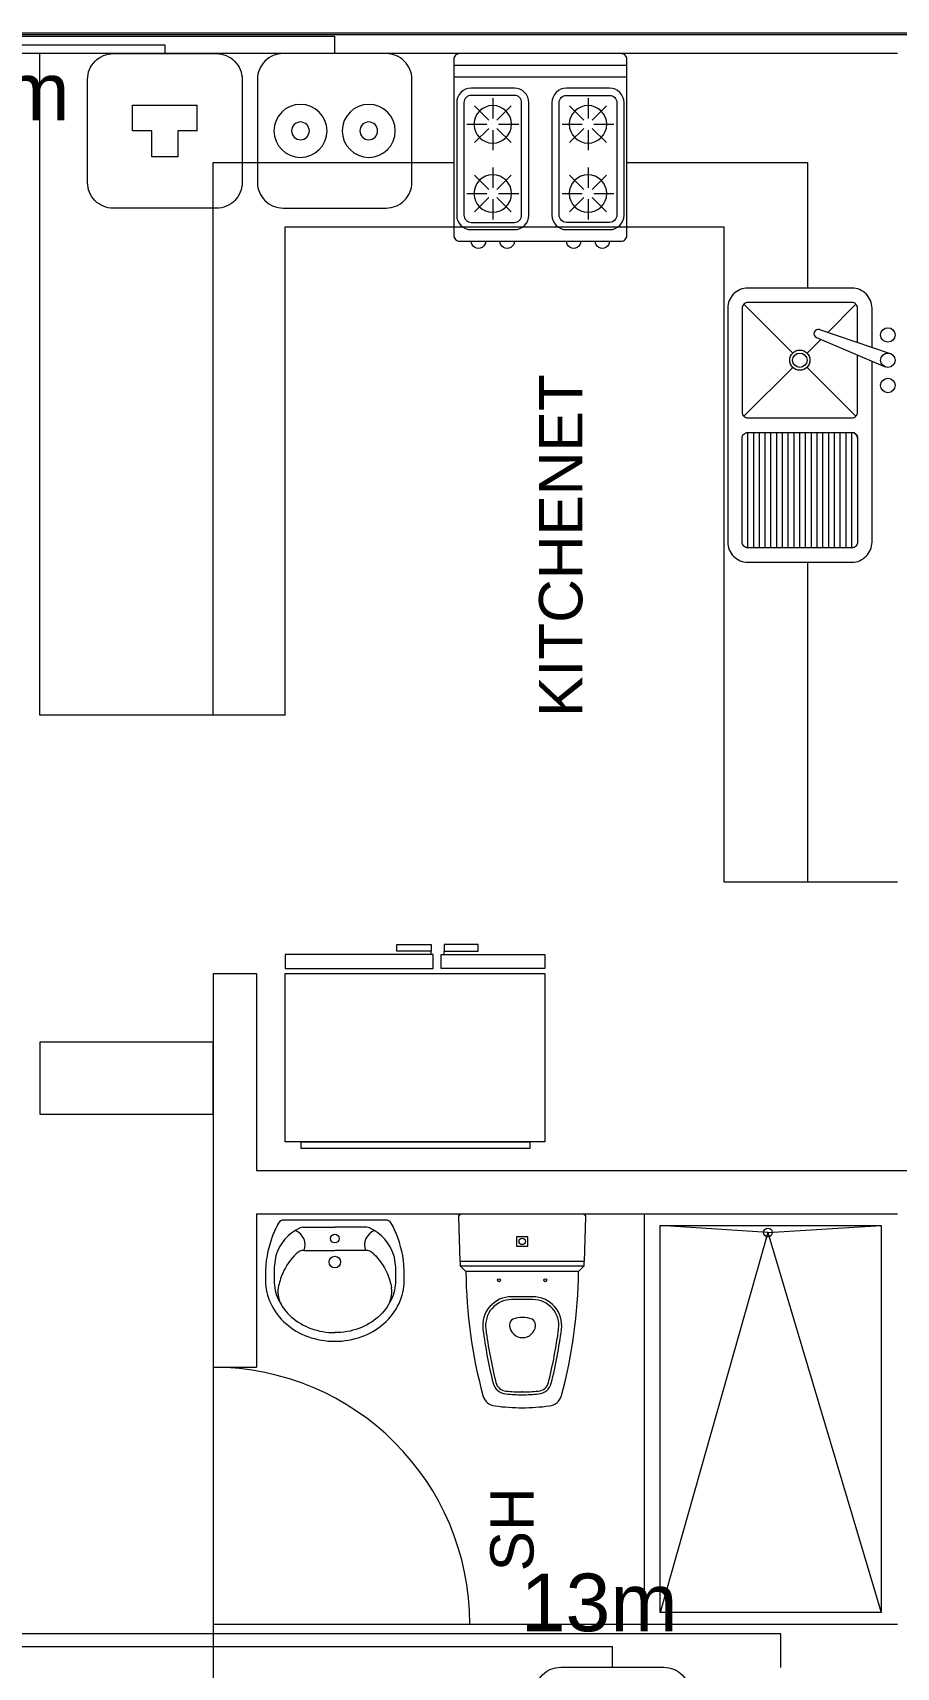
# Model space of a CAD drawing. Header units: metres. Extents: x -2 to 3328848, y -2 to 2725060.
# Drawn here: x 1663026.8 to 1663056.7, y 1364334 to 1364390.6 of the extents above; entities that cross this region are included whole.
import ezdxf

# ---------------------------------------------------------------- set-up
doc = ezdxf.new("R2010")
doc.units = ezdxf.units.M
doc.layers.get('0').update_dxf_attribs({"color": 253, "lineweight": 0})
for name, color, linetype, lineweight in [('ICT_TOMAS', 1, 'Continuous', 0), ('muebles', 253, 'Continuous', 0), ('NOFIJO', 253, 'Continuous', 0), ('PUERTAS', 253, 'Continuous', 0)]:
    doc.layers.add(name, color=color, linetype=linetype, lineweight=lineweight)
doc.styles.add('COTA', font='arial.ttf', dxfattribs={"height": 1})
doc.styles.get("Standard").update_dxf_attribs({"font": 'arial.ttf'})

# ---------------------------------------------------------------- blocks, each defined once
blk = doc.blocks.new('Estufa-p04')
for p, q in [((0.09, 0.3), (0.09, -0.3)), ((0.13, 0.3), (0.13, -0.3)), ((0.2314, 0.2286), (0.2809, 0.1791)), ((0.295, 0.255), (0.295, 0.185)), ((0.3091, 0.1791), (0.3586, 0.2286)), ((0.4714, 0.2286), (0.5209, 0.1791)), ((0.535, 0.255), (0.535, 0.185)), ((0.5491, 0.1791), (0.5986, 0.2286)), ((0.205, 0.165), (0.275, 0.165)), ((0.2314, 0.1014), (0.2809, 0.1509)), ((0.295, 0.145), (0.295, 0.075)), ((0.3091, 0.1509), (0.3586, 0.1014)), ((0.315, 0.165), (0.385, 0.165)), ((0.445, 0.165), (0.515, 0.165)), ((0.4714, 0.1014), (0.5209, 0.1509)), ((0.535, 0.145), (0.535, 0.075)), ((0.5491, 0.1509), (0.5986, 0.1014)), ((0.555, 0.165), (0.625, 0.165)), ((0.2314, -0.1014), (0.2809, -0.1509)), ((0.295, -0.075), (0.295, -0.145)), ((0.3091, -0.1509), (0.3586, -0.1014)), ((0.4714, -0.1014), (0.5209, -0.1509)), ((0.535, -0.075), (0.535, -0.145)), ((0.5491, -0.1509), (0.5986, -0.1014)), ((0.205, -0.165), (0.275, -0.165)), ((0.315, -0.165), (0.385, -0.165)), ((0.445, -0.165), (0.515, -0.165)), ((0.555, -0.165), (0.625, -0.165)), ((0.2314, -0.2286), (0.2809, -0.1791)), ((0.295, -0.185), (0.295, -0.255)), ((0.3091, -0.1791), (0.3586, -0.2286)), ((0.4714, -0.2286), (0.5209, -0.1791)), ((0.535, -0.185), (0.535, -0.255)), ((0.5491, -0.1791), (0.5986, -0.2286))]:
    blk.add_line(p, q)
for points in [[(0.7, 0.28), (0.7, -0.28, -0.414214), (0.68, -0.3), (0.07, -0.3, -0.414214), (0.05, -0.28), (0.05, 0.28, -0.414214), (0.07, 0.3), (0.68, 0.3, -0.414214)], [(0.66, 0.24), (0.66, 0.09, -0.414214), (0.61, 0.04), (0.22, 0.04, -0.414214), (0.17, 0.09), (0.17, 0.24, -0.414214), (0.22, 0.29), (0.61, 0.29, -0.414214)], [(0.635, 0.24), (0.635, 0.09, -0.414214), (0.61, 0.065), (0.22, 0.065, -0.414214), (0.195, 0.09), (0.195, 0.24, -0.414214), (0.22, 0.265), (0.61, 0.265, -0.414214)], [(0.66, -0.09), (0.66, -0.24, -0.414214), (0.61, -0.29), (0.22, -0.29, -0.414214), (0.17, -0.24), (0.17, -0.09, -0.414214), (0.22, -0.04), (0.61, -0.04, -0.414214)], [(0.635, -0.24), (0.635, -0.09, 0.414214), (0.61, -0.065), (0.22, -0.065, 0.414214), (0.195, -0.09), (0.195, -0.24, 0.414214), (0.22, -0.265), (0.61, -0.265, 0.414214)]]:
    blk.add_lwpolyline(points, format="xyb", close=True)
for centre in [(0.295, 0.165), (0.535, 0.165), (0.295, -0.165), (0.535, -0.165)]:
    blk.add_circle(centre, 0.065)
for centre in [(0.7, 0.2147), (0.7, 0.1153), (0.7, -0.1153), (0.7, -0.2147)]:
    blk.add_arc(centre, 0.025, 270, 90)
blk = doc.blocks.new('fr')
for p, q in [((3287.0072, 1591.175), (3287.0072, 1590.775)), ((3287.0272, 1591.175), (3287.0272, 1590.775)), ((3287.0472, 1591.175), (3287.0472, 1590.775)), ((3287.0672, 1591.175), (3287.0672, 1590.775)), ((3287.0872, 1591.175), (3287.0872, 1590.775)), ((3287.1072, 1591.175), (3287.1072, 1590.775)), ((3287.1272, 1591.175), (3287.1272, 1590.775)), ((3287.1472, 1591.175), (3287.1472, 1590.775)), ((3287.1672, 1591.175), (3287.1672, 1590.775)), ((3287.1872, 1591.175), (3287.1872, 1590.775)), ((3287.2072, 1591.175), (3287.2072, 1590.775)), ((3287.2272, 1591.175), (3287.2272, 1590.775)), ((3287.2472, 1591.175), (3287.2472, 1590.775)), ((3287.2672, 1591.175), (3287.2672, 1590.775)), ((3287.2872, 1591.175), (3287.2872, 1590.775)), ((3287.3072, 1591.175), (3287.3072, 1590.775)), ((3287.3272, 1591.175), (3287.3272, 1590.775)), ((3287.3472, 1591.175), (3287.3472, 1590.775)), ((3287.3672, 1591.175), (3287.3672, 1590.775)), ((3287.1294, 1590.4462), (3286.892, 1590.548)), ((3287.1189, 1590.4188), (3286.8742, 1590.5014))]:
    blk.add_line(p, q)
for points in [[(3287.0072, 1591.225, 0.414214), (3286.9372, 1591.155), (3286.9372, 1590.5286)], [(3286.9372, 1590.4801), (3286.9372, 1590.345, 0.414214), (3287.0072, 1590.275), (3287.3672, 1590.275, 0.414214), (3287.4372, 1590.345), (3287.4372, 1591.155, 0.414214), (3287.3672, 1591.225), (3287.0072, 1591.225)], [(3287.3672, 1590.725), (3287.0072, 1590.725, 0.414214), (3286.9872, 1590.705), (3286.9872, 1590.5093, 0.414214)], [(3286.9872, 1590.4649), (3286.9872, 1590.345, 0.414214), (3287.0072, 1590.325), (3287.3672, 1590.325, 0.414214), (3287.3872, 1590.345), (3287.3872, 1590.705, 0.414214), (3287.3672, 1590.725)]]:
    blk.add_lwpolyline(points, format="xyb")
blk.add_lwpolyline([(3287.3672, 1590.775), (3287.0072, 1590.775, -0.414214), (3286.9872, 1590.795), (3286.9872, 1591.155, -0.414214), (3287.0072, 1591.175), (3287.3672, 1591.175, -0.414214), (3287.3872, 1591.155), (3287.3872, 1590.795, -0.414214)], format="xyb", close=True)
for points in [[(3286.993, 1590.7192), (3287.1624, 1590.5498)], [(3287.3813, 1590.7192), (3287.2119, 1590.5498)], [(3287.1624, 1590.5003), (3287.1161, 1590.454)], [(3287.2119, 1590.5003), (3287.3813, 1590.3309)], [(3287.0918, 1590.4296), (3286.993, 1590.3309)]]:
    blk.add_lwpolyline(points)
for centre, radius in [((3286.8822, 1590.6125), 0.025), ((3286.8822, 1590.525), 0.025), ((3287.1872, 1590.525), 0.035), ((3287.1872, 1590.525), 0.025), ((3286.8822, 1590.4375), 0.025)]:
    blk.add_circle(centre, radius)
for centre, radius, start, end in [((3287.0072, 1590.795), 0.02, 180, 270), ((3287.0072, 1590.795), 0.02, 180, 270), ((3287.1236, 1590.4327), 0.0147, 251.3579, 66.779)]:
    blk.add_arc(centre, radius, start, end)
blk = doc.blocks.new('ww')
at = {"layer": 'muebles', "ltscale": 4}
for p, q in [((1737.9301, 1442.9936), (1737.9301, 1442.9823)), ((1737.9751, 1442.9936), (1737.9751, 1442.9823))]:
    blk.add_line(p, q, dxfattribs=at)
for points in [[(1737.6327, 1443.6652), (1738.4252, 1443.6652), (1738.4252, 1443.6423), (1737.6327, 1443.6423)], [(1737.5802, 1443.0423), (1737.9403, 1443.0423), (1737.9403, 1442.9936), (1737.5802, 1442.9936)], [(1738.4802, 1443.0423), (1737.9681, 1443.0423), (1737.9681, 1442.9936), (1738.4802, 1442.9936)], [(1737.9301, 1442.9823), (1737.8119, 1442.9823), (1737.8119, 1442.9589), (1737.9301, 1442.9589)], [(1737.9751, 1442.9823), (1738.0933, 1442.9823), (1738.0933, 1442.9589), (1737.9751, 1442.9589)]]:
    blk.add_lwpolyline(points, close=True, dxfattribs=at)
at = {"layer": 'muebles'}
blk.add_lwpolyline([(1737.5802, 1443.6423), (1738.4802, 1443.6423), (1738.4802, 1443.0589), (1737.5802, 1443.0589)], close=True, dxfattribs=at)
blk = doc.blocks.new('ISS-I-19')
for points in [[(-0.2097, 0), (0.2097, 0, -0.423114), (0.2197, -0.0103), (0.215, -0.165), (-0.215, -0.165), (-0.2197, -0.0103, -0.423114)], [(-0.195, -0.2, 0.063391), (-0.1364, -0.6288, 0.305778), (-0.0942, -0.6655, 0.026376), (0, -0.672, 0.026376), (0.0942, -0.6655, 0.305778), (0.1364, -0.6288, 0.063391), (0.195, -0.2)], [(0.0348, -0.3652, 0.191623), (-0.0325, -0.3652, 0.289538), (-0.0439, -0.3833), (-0.0439, -0.3888, 0.888012), (0.0462, -0.3888), (0.0462, -0.3833, 0.289538)]]:
    blk.add_lwpolyline(points, format="xyb", close=True)
blk.add_lwpolyline([(0.0198, -0.1114), (0.0198, -0.0795), (-0.0198, -0.0795), (-0.0198, -0.1114)], close=True)
for points in [[(-0.215, -0.165), (-0.215, -0.18), (0.215, -0.18), (0.215, -0.165)], [(-0.215, -0.18), (-0.195, -0.2)], [(0.215, -0.18), (0.195, -0.2)]]:
    blk.add_lwpolyline(points)
for points in [[(-0.0007, -0.627, 0.016864), (0.0566, -0.6241, 0.321456), (0.1009, -0.5863, 0.028421), (0.1361, -0.4001, 0.452707), (0.0369, -0.2871), (-0.0369, -0.2871, 0.452707), (-0.1361, -0.4001, 0.028421), (-0.1009, -0.5863, 0.321456), (-0.0566, -0.6241, 0.016864), (0.0007, -0.627)], [(-0.0009, -0.617, 0.016864), (0.0557, -0.6142, 0.321456), (0.0912, -0.5839, 0.028421), (0.1262, -0.3988, 0.452707), (0.0369, -0.2971), (-0.0369, -0.2971, 0.452707), (-0.1262, -0.3988, 0.028421), (-0.0912, -0.5839, 0.321456), (-0.0557, -0.6142, 0.016864), (0.0009, -0.617, -0.000262), (0, -0.617, -0.000262), (-0.0009, -0.617, 0.000262), (0, -0.617, 0.000262), (0.0009, -0.617, -0.000262), (0, -0.617, -0.000262), (-0.0009, -0.617, 0.000262), (0, -0.617, 0.000262), (0.0009, -0.617)]]:
    blk.add_lwpolyline(points, format="xyb")
for centre, radius in [((0, -0.0955), 0.0109), ((-0.08, -0.23), 0.005), ((0.08, -0.23), 0.005)]:
    blk.add_circle(centre, radius)
blk = doc.blocks.new('SAPLS510')
for p, q in [((-0.1098, -0.025), (0, -0.025)), ((0.1098, -0.025), (0, -0.025)), ((-0.1061, -0.105), (0, -0.105)), ((0.1061, -0.105), (0, -0.105))]:
    blk.add_line(p, q)
blk.add_lwpolyline([(0.1775, 0), (-0.1775, 0, 0.27095), (-0.1949, -0.0102, 0.041198), (-0.2183, -0.0611, 0.087147), (-0.2406, -0.1885, 0.014423), (-0.24, -0.21, 0.110985), (-0.2223, -0.2889, 0.102819), (-0.1697, -0.3585, 0.093047), (-0.0933, -0.4036, 0.087147), (0, -0.42, 0.087147), (0.0933, -0.4036, 0.093047), (0.1697, -0.3585, 0.102819), (0.2223, -0.2889, 0.110985), (0.24, -0.21, -0.014423), (0.2406, -0.1885, 0.087147), (0.2183, -0.0611, 0.041198), (0.1949, -0.0102, 0.27095), (0.1775, 0)], format="xyb", close=True)
for points in [[(-0.2043, -0.1227, 0.048163), (-0.2106, -0.1885, 0.015067), (-0.21, -0.2092, 0.042482)], [(-0.1343, -0.1166, 0.092164), (-0.1808, -0.1839, 0.064814), (-0.196, -0.2348, 0.10564)], [(0.1343, -0.1166, -0.092164), (0.1808, -0.1839, -0.064814), (0.196, -0.2348, -0.10564)], [(0.2043, -0.1227, -0.048163), (0.2106, -0.1885, -0.015067), (0.21, -0.2092, -0.042482)], [(-0.21, -0.2092, 0.11237), (-0.1951, -0.2761, 0.102819), (-0.15, -0.3359, 0.093047), (-0.083, -0.3754, 0.087147), (0, -0.39, 0.087147)], [(0.21, -0.2092, -0.11237), (0.1951, -0.2761, -0.102819), (0.15, -0.3359, -0.093047), (0.083, -0.3754, -0.087147), (0, -0.39, -0.087147)], [(-0.2058, -0.2457, 0.000644), (-0.2057, -0.2465, 0.042482)], [(0.2058, -0.2457, -0.000644), (0.2057, -0.2465, -0.042482)]]:
    blk.add_lwpolyline(points, format="xyb")
for centre, radius in [((0, -0.0642), 0.015), ((0, -0.1453), 0.02)]:
    blk.add_circle(centre, radius)
for centre, radius, start, end in [((-0.0597, -0.1651), 0.1507, 113.6597, 163.6496), ((-0.1571, -0.0866), 0.0542, 340.1112, 68.7227), ((-0.1101, -0.05), 0.025, 89.7116, 113.6597), ((-0.1098, -0.115), 0.09, 90, 90.4907), ((0.1571, -0.0866), 0.0542, 111.2773, 199.8888), ((0.1098, -0.115), 0.09, 89.5093, 90), ((0.1101, -0.05), 0.025, 66.3403, 90.2884), ((0.0597, -0.1651), 0.1507, 16.3504, 66.3403), ((-0.1061, -0.145), 0.04, 90, 134.8157), ((0.1061, -0.145), 0.04, 45.1843, 90), ((-0.1072, -0.2493), 0.09, 170.7122, 213.5016), ((0.1072, -0.2493), 0.09, 326.4984, 9.2878)]:
    blk.add_arc(centre, radius, start, end)
blk = doc.blocks.new('Toma TFN')
for p, q in [((-0.0625, 0.05), (-0.05, 0.05)), ((-0.0625, 0), (-0.0625, 0.05)), ((-0.05, 0.05), (0.05, 0.05)), ((0.05, 0.05), (0.0625, 0.05)), ((0.0625, 0), (0.0625, 0.05)), ((-0.05, 0), (-0.0625, 0)), ((-0.025, 0), (-0.05, 0)), ((-0.025, -0.05), (-0.025, 0)), ((0.025, 0), (0.025, -0.05)), ((0.05, 0), (0.025, 0)), ((0.0625, 0), (0.05, 0)), ((0.05, 0), (0.05, 0)), ((0.025, -0.05), (-0.025, -0.05))]:
    blk.add_line(p, q)
blk.add_lwpolyline([(-0.1, 0.15), (0.1, 0.15, -0.414214), (0.15, 0.1), (0.15, -0.1, -0.414214), (0.1, -0.15), (-0.1, -0.15, -0.414214), (-0.15, -0.1), (-0.15, 0.1, -0.414214)], format="xyb", close=True)
blk = doc.blocks.new('TOMA TV')
blk.add_lwpolyline([(-0.1, 0.15), (0.1, 0.15, -0.414214), (0.15, 0.1), (0.15, -0.1, -0.414214), (0.1, -0.15), (-0.1, -0.15, -0.414214), (-0.15, -0.1), (-0.15, 0.1, -0.414214)], format="xyb", close=True)
for centre, radius in [((-0.0663, 0), 0.0515), ((0.0663, 0), 0.0515), ((-0.0663, 0), 0.0172), ((0.0663, 0), 0.0172)]:
    blk.add_circle(centre, radius)

msp = doc.modelspace()

# ---------------------------------------------------------------- linework, layer by layer
at = {"ltscale": 0.02}
for p, q in [((1663056.735, 1364389.9), (1662986.501, 1364389.9)), ((1663033.022, 1364358.027), (1663033.022, 1364293.15)), ((1663034.522, 1364358.027), (1663034.522, 1364351.194)), ((1663034.522, 1364351.194), (1663082.282, 1364351.194)), ((1663034.522, 1364349.694), (1663056.735, 1364349.694)), ((1663034.522, 1364349.694), (1663034.522, 1364344.379)), ((1663047.963, 1364349.694), (1663047.963, 1364335.482)), ((1663033.022, 1364344.379), (1663034.522, 1364344.379)), ((1663033.022, 1364335.482), (1663056.735, 1364335.482))]:
    msp.add_line(p, q, dxfattribs=at)
msp.add_line((1663033.022, 1364358.027), (1663034.522, 1364358.027))
at = {"layer": 'ICT_TOMAS'}
for points in [[(1662999.23, 1364389.9), (1662999.23, 1364390.624), (1663000.763, 1364390.624), (1663092.745, 1364390.624), (1663092.745, 1364365.509), (1663083.943, 1364365.509), (1663083.943, 1364366.046)], [(1662999.537, 1364389.9), (1662999.537, 1364390.564), (1663000.763, 1364390.564), (1663092.662, 1364390.564), (1663092.662, 1364368.721), (1663092.52, 1364368.721)], [(1662999.917, 1364389.9), (1662999.917, 1364390.505), (1663001.759, 1364390.505), (1663037.233, 1364390.505), (1663037.233, 1364389.903)], [(1663000.333, 1364390.041), (1663000.333, 1364389.9), (1663000.333, 1364390.206), (1663031.351, 1364390.206), (1663031.351, 1364389.9)], [(1663002.383, 1364379.9), (1663002.383, 1364334.706), (1663046.852, 1364334.706), (1663046.852, 1364333.982)], [(1663052.693, 1364333.98), (1663052.693, 1364335.139), (1663003.094, 1364335.139), (1663003.094, 1364379.9)]]:
    msp.add_lwpolyline(points, dxfattribs=at)
at = {"layer": 'muebles', "ltscale": 0.02}
for p, q in [((1663027.022, 1364366.972), (1663027.022, 1364389.9)), ((1663033.022, 1364366.972), (1663033.022, 1364386.127)), ((1663033.022, 1364386.127), (1663041.362, 1364386.127)), ((1663047.362, 1364386.127), (1663053.614, 1364386.127)), ((1663053.614, 1364386.127), (1663053.614, 1364381.775)), ((1663035.522, 1364383.9), (1663050.735, 1364383.9)), ((1663035.522, 1364366.972), (1663035.522, 1364383.9)), ((1663050.735, 1364361.194), (1663050.735, 1364383.9)), ((1663053.614, 1364372.275), (1663053.614, 1364361.194)), ((1663035.522, 1364366.972), (1663027.022, 1364366.972)), ((1663056.735, 1364361.194), (1663050.735, 1364361.194)), ((1663052.248, 1364349.052), (1663048.511, 1364349.288)), ((1663052.248, 1364349.052), (1663048.511, 1364335.881)), ((1663052.248, 1364349.052), (1663056.172, 1364349.288)), ((1663052.248, 1364349.052), (1663056.172, 1364335.881))]:
    msp.add_line(p, q, dxfattribs=at)
msp.add_lwpolyline([(1663048.511, 1364335.881), (1663048.511, 1364349.288), (1663056.172, 1364349.288), (1663056.172, 1364335.881)], close=True, dxfattribs=at)
msp.add_circle((1663052.248, 1364349.052), 0.15, dxfattribs=at)
at = {"layer": 'NOFIJO', "ltscale": 0.02}
msp.add_lwpolyline([(1663033.022, 1364353.15), (1663033.022, 1364355.65), (1663027.022, 1364355.65), (1663027.022, 1364353.15)], close=True, dxfattribs=at)
at = {"layer": 'PUERTAS'}
msp.add_arc((1663033.022, 1364335.482), 8.897, 0, 90, dxfattribs=at)

# ---------------------------------------------------------------- block references
at = {"layer": 'ICT_TOMAS', "xscale": 17.85663777392733, "yscale": 17.85663777392733, "zscale": 17.85663777392733}
for p in [(1663031.351, 1364387.22), (1663046.852, 1364331.305)]:
    msp.add_blockref('Toma TFN', p, dxfattribs=at)
at = {"layer": 'ICT_TOMAS', "xscale": -17.84178858404148, "yscale": 17.84178858404148, "zscale": 17.84178858404148, "rotation": 180}
msp.add_blockref('TOMA TV', (1663037.233, 1364387.223), dxfattribs=at)
at = {"layer": 'muebles', "ltscale": 4, "extrusion": (0, 0, -1), "xscale": 10, "yscale": 10, "zscale": -10, "rotation": 270}
msp.add_blockref('Estufa-p04', (-1663044.362, 1364390.4), dxfattribs=at)
at = {"layer": 'muebles', "xscale": 10, "yscale": 10, "zscale": 10}
for name, p, rotation in [('fr', (1695925.224, 1380284.525), 180), ('ww', (1680420.324, 1378788.616), 179.9999999999829)]:
    msp.add_blockref(name, p, dxfattribs=dict(at, rotation=rotation))
for name, p in [('ISS-I-19', (1663043.732, 1364349.694)), ('SAPLS510', (1663037.241, 1364349.478))]:
    msp.add_blockref(name, p, dxfattribs=at)

# ---------------------------------------------------------------- texts
at = {"linetype": 'Continuous', "char_height": 1.5, "attachment_point": 1, "rotation": 90}
for s, insert in [('KITCHENET', (1663044.316, 1364366.915)), ('SH', (1663042.626, 1364337.306))]:
    msp.add_mtext_dynamic_manual_height_columns(s, width=45.32036, gutter_width=125, heights=[0], dxfattribs=dict(at, insert=insert))
at = {"layer": 'ICT_TOMAS', "ltscale": 0.015, "char_height": 2, "attachment_point": 1, "style": 'COTA'}
for s, insert in [('\\pxqc;4m', (1663024.209, 1364389.587)), ('\\pxqc;13m', (1663044.492, 1364337.23))]:
    msp.add_mtext_dynamic_manual_height_columns(s, width=3.81057, gutter_width=4, heights=[1.343], dxfattribs=dict(at, insert=insert))

doc.saveas('drawing.dxf')
